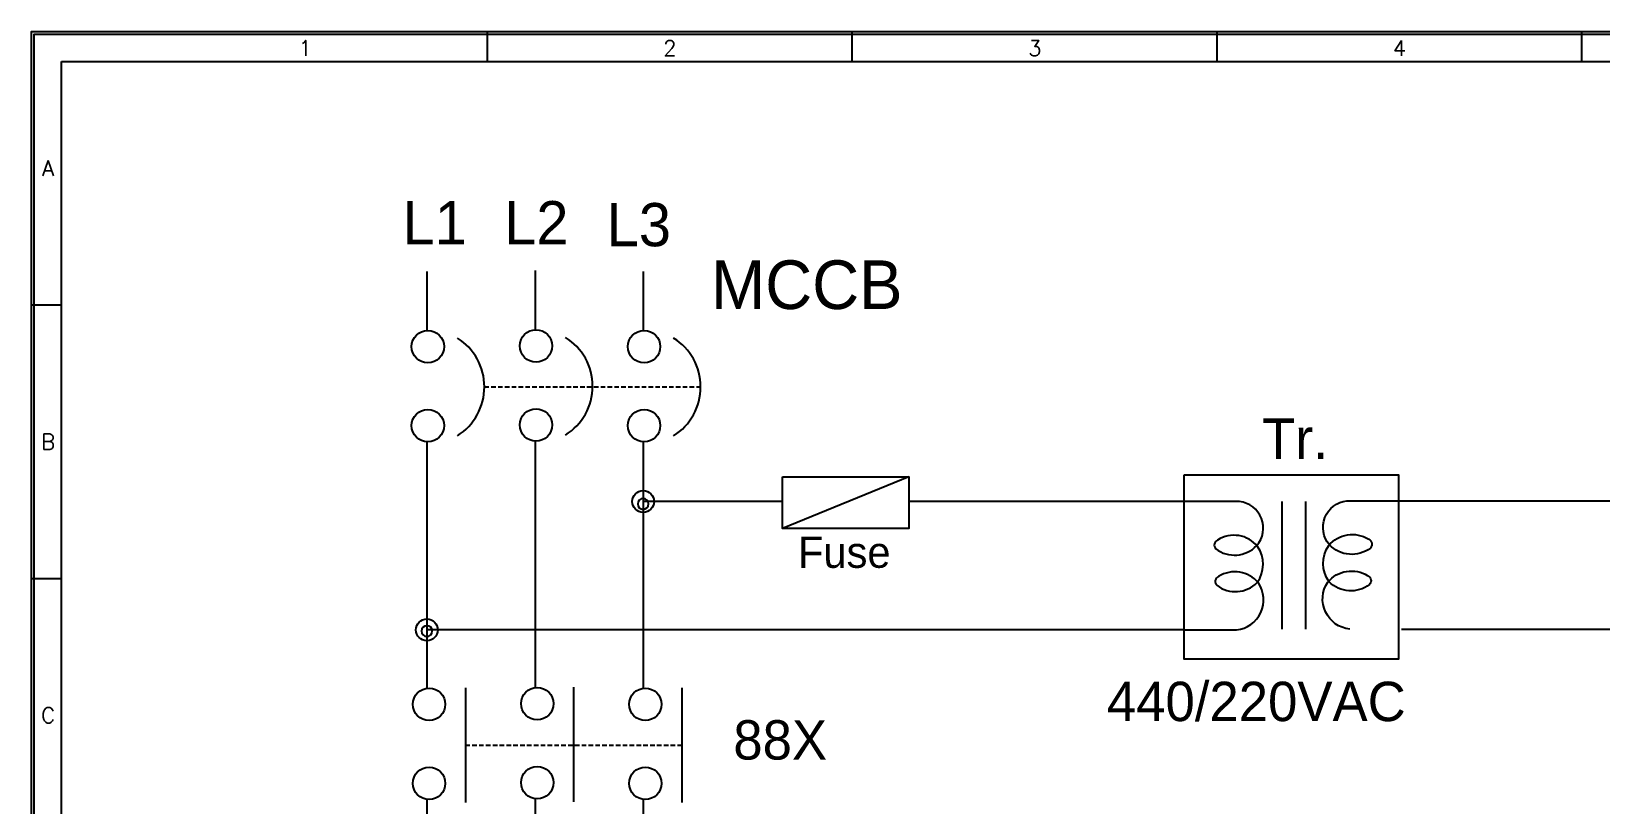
# Model space of a CAD drawing. Header units: millimetres. Extents: x 25 to 865, y 44 to 1047.
# Drawn here: x 59.8 to 231.8, y 229.7 to 314.5 of the extents above; entities that cross this region are included whole.
import ezdxf
from ezdxf.enums import TextEntityAlignment as Align

# ---------------------------------------------------------------- set-up
doc = ezdxf.new("R2010")
doc.units = ezdxf.units.MM
doc.linetypes.add('DASHED', pattern=[0.75, 0.5, -0.25])
for name, color, linetype in [('20', 2, 'Continuous'), ('30', 3, 'Continuous'), ('4', 133, 'Continuous'), ('70', 7, 'Continuous'), ('ASHADE', 7, 'Continuous')]:
    doc.layers.add(name, color=color, linetype=linetype)
doc.styles.add('ghs', font='NGULIM.TTF')
doc.styles.add('SIMPLEX', font='SIMPLEX')

msp = doc.modelspace()

# ---------------------------------------------------------------- linework, layer by layer
at = {"linetype": 'DASHED'}
for p, q in [((109.441, 275.497), (133.149, 275.497)), ((107.362, 236.206), (131.07, 236.206)), ((107.362, 236.206), (131.07, 236.206))]:
    msp.add_line(p, q, dxfattribs=at)
at = {"layer": '20', "color": 7}
for p, q in [((63.077, 311.181), (436.477, 311.181)), ((63.077, 72.481), (63.077, 311.181))]:
    msp.add_line(p, q, dxfattribs=at)
at = {"layer": '30', "color": 7}
for p, q in [((109.777, 311.181), (109.777, 314.481)), ((149.777, 311.181), (149.777, 314.481)), ((189.777, 311.181), (189.777, 314.481)), ((229.777, 311.181), (229.777, 314.481)), ((59.777, 284.481), (63.077, 284.481)), ((59.777, 254.481), (63.077, 254.481))]:
    msp.add_line(p, q, dxfattribs=at)
at = {"layer": '4', "color": 0}
for centre in [(126.846, 262.924), (103.138, 248.847), (103.138, 248.847)]:
    msp.add_circle(centre, 1.2, dxfattribs=at)
at = {"layer": '70', "color": 7}
for points in [[(439.777, 44.481), (59.777, 44.481), (59.777, 314.481), (439.777, 314.481)], [(439.477, 44.781), (60.077, 44.781), (60.077, 314.181), (439.477, 314.181)]]:
    msp.add_lwpolyline(points, close=True, dxfattribs=at)
at = {"layer": 'ASHADE', "ltscale": 2}
for p, q in [((103.138, 288.167), (103.138, 281.687)), ((114.998, 288.241), (114.998, 281.762)), ((126.846, 288.167), (126.846, 281.687)), ((103.138, 269.473), (103.138, 242.447)), ((103.138, 269.473), (103.138, 242.447)), ((114.998, 269.547), (114.998, 242.522)), ((114.998, 269.547), (114.998, 242.522)), ((126.846, 269.473), (126.846, 242.447)), ((126.846, 269.473), (126.846, 242.447)), ((155.957, 265.638), (142.139, 259.963)), ((142.139, 262.924), (126.846, 262.924)), ((186.176, 262.924), (155.957, 262.924)), ((192.221, 262.924), (186.176, 262.924)), ((196.885, 262.924), (196.885, 248.933)), ((199.475, 262.924), (199.475, 248.933)), ((203.991, 263.01), (209.666, 263.01)), ((209.666, 263.01), (215.341, 263.01)), ((215.341, 263.01), (366.303, 263.01)), ((142.139, 248.847), (103.138, 248.847)), ((142.139, 248.847), (103.138, 248.847)), ((184.311, 248.847), (142.139, 248.847)), ((186.176, 248.847), (142.139, 248.847)), ((186.176, 248.847), (191.9, 248.847)), ((209.987, 248.933), (242.209, 248.933)), ((107.362, 242.488), (107.362, 229.925)), ((107.362, 242.488), (107.362, 229.925)), ((119.221, 242.562), (119.221, 229.999)), ((119.221, 242.562), (119.221, 229.999)), ((131.07, 242.488), (131.07, 229.925)), ((131.07, 242.488), (131.07, 229.925)), ((103.138, 230.26), (103.138, 153.552)), ((103.138, 230.26), (103.138, 215.851)), ((114.998, 230.334), (114.998, 116.314)), ((114.998, 230.334), (114.998, 215.925)), ((126.846, 230.26), (126.846, 153.552)), ((126.846, 230.26), (126.846, 215.851))]:
    msp.add_line(p, q, dxfattribs=at)
at = {"layer": 'ASHADE'}
msp.add_lwpolyline([(142.139, 265.638), (155.957, 265.638), (155.957, 259.963), (142.139, 259.963)], close=True, dxfattribs=at)
at = {"layer": 'ASHADE', "ltscale": 2}
msp.add_lwpolyline([(186.176, 265.86), (209.666, 265.86), (209.666, 245.652), (186.176, 245.652)], close=True, dxfattribs=at)
for points in [[(191.9, 248.847, 0.5644393), (194.31, 253.996, 0.3776145), (189.922, 254.701, 0.5214253), (189.733, 253.737, 0.3768363), (194.164, 254.029, 0.3151835), (194.208, 258.001, 0.3776145), (189.82, 258.705, 0.5214253), (189.63, 257.742, 0.3826417), (194.121, 258.087, 0.6020814), (192.221, 262.924)], [(204.312, 248.933, -0.5644393), (201.902, 254.083, -0.3776145), (206.29, 254.787, -0.5214253), (206.479, 253.824, -0.3768363), (202.048, 254.115, -0.3151835), (202.004, 258.087, -0.3776145), (206.392, 258.792, -0.5214253), (206.581, 257.828, -0.3826417), (202.091, 258.174, -0.6020814), (203.991, 263.01)]]:
    msp.add_lwpolyline(points, format="xyb", dxfattribs=at)
for centre in [(103.24, 279.912), (115.1, 279.987), (126.948, 279.912), (103.24, 271.248), (115.1, 271.323), (126.948, 271.248), (103.379, 240.686), (103.379, 240.686), (115.238, 240.76), (115.238, 240.76), (127.087, 240.686), (127.087, 240.686), (103.379, 232.021), (115.238, 232.096), (127.087, 232.021)]:
    msp.add_circle(centre, 1.778, dxfattribs=at)
for centre, radius, start, end in [((103.108, 275.497), 6.333, 302.22193, 57.77807), ((114.967, 275.571), 6.333, 302.22193, 57.77807), ((126.816, 275.497), 6.333, 302.22193, 57.77807), ((126.846, 262.659), 0.593, 0, 180), ((126.846, 262.659), 0.593, 180, 0), ((103.138, 248.717), 0.593, 0, 180), ((103.138, 248.717), 0.593, 0, 180), ((103.138, 248.717), 0.593, 180, 0), ((103.138, 248.717), 0.593, 180, 0)]:
    msp.add_arc(centre, radius, start, end, dxfattribs=at)

# ---------------------------------------------------------------- texts
at = {"layer": '30', "color": 7, "style": 'SIMPLEX'}
for s, p in [('1', (89.777, 312.635)), ('2', (129.777, 312.635)), ('3', (169.777, 312.635)), ('4', (209.777, 312.635)), ('A', (61.627, 299.481)), ('B', (61.627, 269.481)), ('C', (61.627, 239.481))]:
    msp.add_text(s, height=1.7, dxfattribs=at).set_placement(p, align=Align.MIDDLE)
at = {"layer": 'ASHADE', "ltscale": 2, "style": 'ghs'}
for s, height, p in [('L2', 4.7416, (111.608, 291.127)), ('L1', 4.7416, (100.466, 291.127)), ('L3', 4.7416, (122.849, 290.916)), ('MCCB', 5.3343, (134.284, 284.035)), ('Tr.', 4.4382, (194.708, 267.602)), ('Fuse', 3.414, (143.823, 255.654)), ('440/220VAC', 4.3208, (177.687, 238.842)), ('440/220VAC', 4.3208, (177.687, 238.842)), ('88X', 4.3208, (136.732, 234.625)), ('88X', 4.3208, (136.732, 234.625))]:
    msp.add_text(s, height=height, dxfattribs=at).set_placement(p)

doc.saveas('drawing.dxf')
